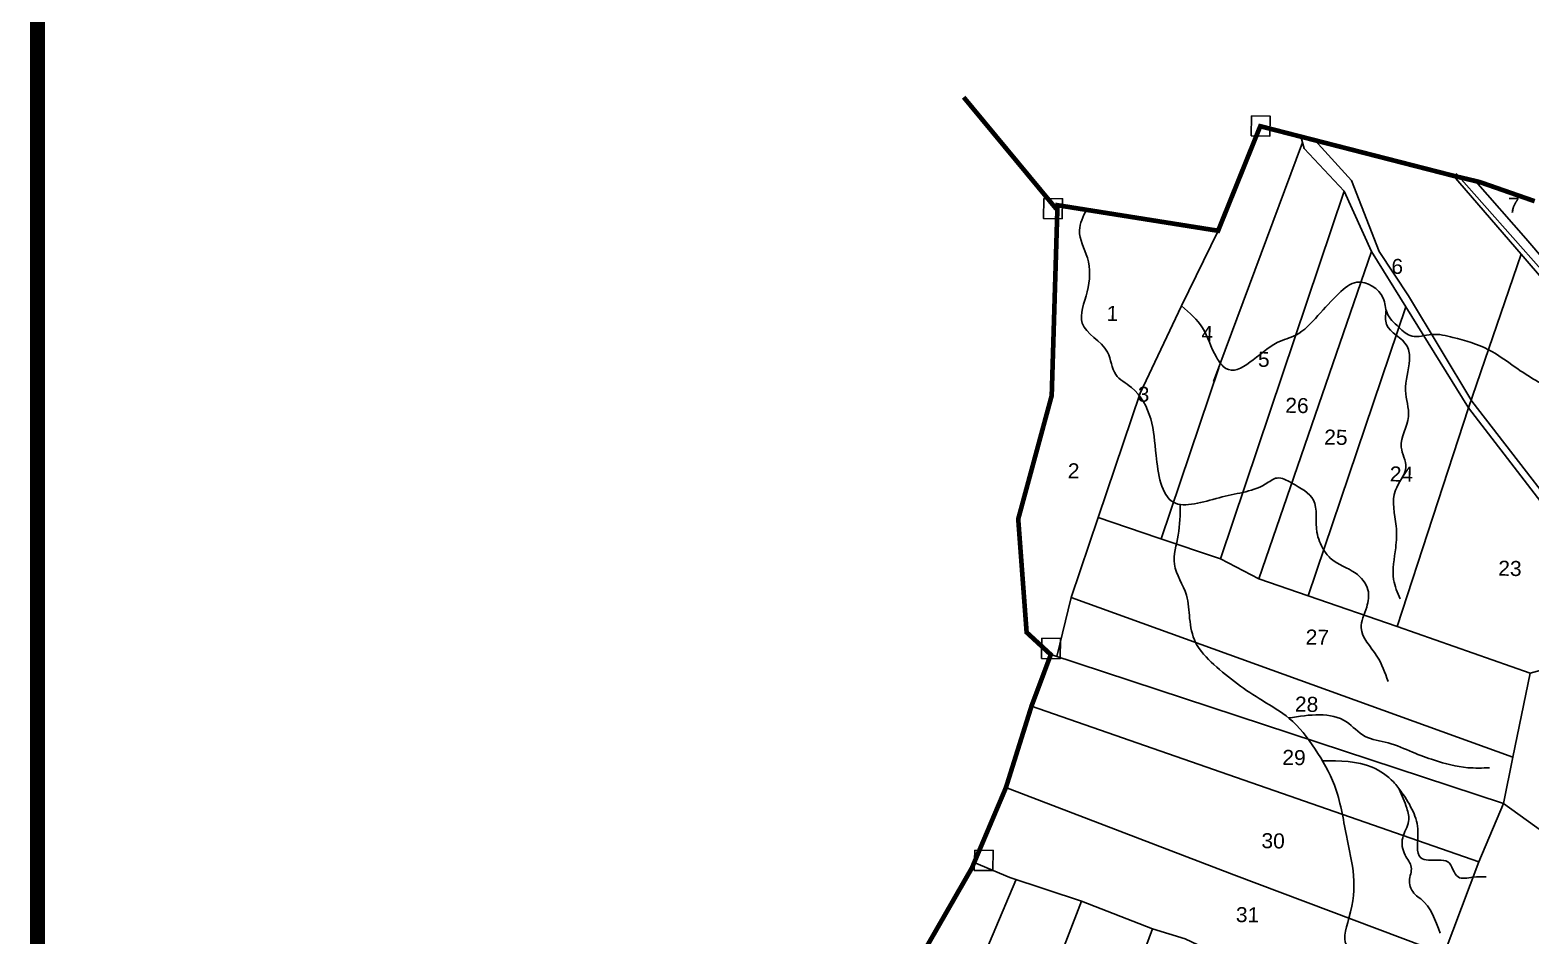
# Model space of a CAD drawing. Header units: millimetres. Extents: x 191939 to 221722, y 1607077 to 1617110.
# Drawn here: x 191939 to 193548, y 1614562 to 1615533 of the extents above; entities that cross this region are included whole.
import ezdxf
from ezdxf.enums import TextEntityAlignment as Align

# ---------------------------------------------------------------- set-up
doc = ezdxf.new("R2010")
doc.units = ezdxf.units.MM
doc.header["$LTSCALE"] = 15
for name, color, linetype in [('BOUNDRY STONES', 240, 'Continuous'), ('PAPER SIZE', 5, 'Continuous'), ('PLOTS', 7, 'Continuous'), ('PLOTS NO', 7, 'Continuous'), ('ROADS', 1, 'Continuous'), ('STREAMS', 4, 'Continuous'), ('VILLAGE BOUNDRY', 5, 'Continuous')]:
    doc.layers.add(name, color=color, linetype=linetype)
doc.styles.get("Standard").update_dxf_attribs({"font": 'arial.ttf'})

msp = doc.modelspace()

# ---------------------------------------------------------------- linework, layer by layer
at = {"layer": 'BOUNDRY STONES'}
for points in [[(193248.8, 1615441.3), (193268.7, 1615440.9), (193268.3, 1615419.3), (193248.4, 1615419.7)], [(193026.2, 1615352.6), (193046.1, 1615352.3), (193045.7, 1615330.7), (193025.8, 1615331)], [(193024, 1614881), (193043.9, 1614880.6), (193043.5, 1614859), (193023.6, 1614859.4)], [(192951.9, 1614653.7), (192971.8, 1614653.4), (192971.3, 1614631.8), (192951.4, 1614632.1)]]:
    msp.add_lwpolyline(points, close=True, dxfattribs=at)
at = {"layer": 'PAPER SIZE', "color": 5, "const_width": 16}
msp.add_lwpolyline([(191947.1, 1616708.1), (198356.8, 1616708.1), (198356.8, 1610298.2), (191947.1, 1610298.2)], close=True, dxfattribs=at)
at = {"layer": 'PLOTS'}
for points in [[(193303.4, 1615412.4), (193208.1, 1615156.1)], [(193427.4, 1613708.8), (193449.5, 1613787.7), (193407, 1613799.5), (193476, 1614022.7), (193598.9, 1614394.3), (193621.8, 1614479.9), (193642.3, 1614467.9), (193696.4, 1614575.8), (193658.7, 1614657), (193626.4, 1614720), (193594, 1614829.4), (193594.6, 1614856.3), (193618.6, 1614949.7), (193481.4, 1615127.9), (193414, 1615236.2), (193377.2, 1615295.8), (193348.1, 1615360.5), (193305.3, 1615406), (193301.6, 1615418.8)], [(193316.6, 1615415), (193355.8, 1615371.9), (193385.4, 1615295.7), (193417.1, 1615248), (193484.8, 1615135.2), (193620.4, 1614959.9), (193648.9, 1614919.2), (193674.8, 1614879), (193697.4, 1614838.2), (193723.9, 1614790.5), (193735.9, 1614774.2), (193770.4, 1614724.7), (193854, 1614691.5), (193850.7, 1614659.3), (193846.5, 1614658.1), (193770.4, 1614724.7)], [(193674.6, 1615133.5), (193537.8, 1615292.7), (193465.4, 1615376.8)], [(193215.5, 1614966.2), (193348.1, 1615360.5)], [(193488.9, 1615371.2), (193542.7, 1615309.7), (193677.5, 1615152), (193737.5, 1615086.3), (193766.3, 1615054.8), (193792.5, 1615026.1), (193821.2, 1614994.7), (193833.5, 1614981.3), (193852.1, 1614961), (193911, 1614889.6), (193937.4, 1614857.6), (193967, 1614821.7), (193998.5, 1614789.5), (194029.3, 1614758), (194077.4, 1614708.8), (194102.1, 1614683.6), (194165.6, 1614606.7), (194190.9, 1614576.1), (194227.9, 1614531.4), (194297.1, 1614456.1), (194352.1, 1614396.4), (194359.6, 1614405.6), (194369.1, 1614417.4), (194434.9, 1614402.1)], [(193039.9, 1614861.3), (193055.5, 1614924.6), (193084.4, 1615010.4), (193129.3, 1615143.7), (193173.8, 1615237.3), (193212.9, 1615317.9)], [(193256.4, 1614944.6), (193377.2, 1615295.8)], [(193537.8, 1615292.7), (193481.4, 1615127.9), (193404.7, 1614893.7)], [(193309.5, 1614926.4), (193414, 1615236.2)], [(193213.7, 1615171.1), (193151.8, 1614987.6)], [(193084.4, 1615010.4), (193148.4, 1614988.8), (193215.5, 1614966.2), (193256.4, 1614944.6), (193309.5, 1614926.4), (193404.7, 1614893.7), (193547.3, 1614843.4)], [(193529, 1614753.4), (193055.5, 1614924.6)], [(193519, 1614703.8), (193033.5, 1614863.4)], [(193696.4, 1614575.8), (193519, 1614703.8), (193529, 1614753.4), (193547.3, 1614843.4), (193594.6, 1614856.3)], [(193492.5, 1614641.3), (193012.8, 1614808.1)], [(193642.3, 1614467.9), (193621.8, 1614479.9), (193460.3, 1614540.6), (193229.7, 1614627.3), (192985.4, 1614720.8)], [(193519, 1614703.8), (193492.5, 1614641.3), (193455.3, 1614542.5), (193426.1, 1614458.6)], [(193598.9, 1614394.3), (193426.1, 1614458.6), (193294.3, 1614512.6), (193265.6, 1614520.7), (193245.8, 1614526.3), (193218.3, 1614539.4), (193177.7, 1614558.8), (193142.6, 1614569.5), (193066.6, 1614599.1), (192989.5, 1614624.3), (192951.4, 1614640.4)], [(192795.1, 1614146.3), (192996.1, 1614621.5)], [(193066.6, 1614599.1), (192846.8, 1614028.5)], [(192932.1, 1614001.6), (193142.6, 1614569.5)]]:
    msp.add_lwpolyline(points, dxfattribs=at)
at = {"layer": 'ROADS'}
msp.add_lwpolyline([(194175.9, 1612636.5), (194125.8, 1612730.3), (194126, 1612781.5), (194133.1, 1612897.6), (194137.8, 1612977.7), (194132, 1613047.9), (194154.3, 1613240.6), (194176.3, 1613405.7), (194210.9, 1613515.3), (194229.4, 1613648.6), (194263.6, 1613728.5), (194291.4, 1613856.9), (194282.4, 1614072.6), (194281.6, 1614101.2), (194244.4, 1614173.4), (194230.8, 1614272.2), (194216, 1614348.4), (194173.9, 1614452.5), (194105.8, 1614609.4), (194086.3, 1614687.5), (193807.8, 1614998.9), (193609.6, 1615216.7), (193559.2, 1615276.2), (193468.2, 1615379.3)], dxfattribs=at)
at = {"layer": 'STREAMS'}
for points in [[(193071.7, 1615340.4), (193064.3, 1615318.4), (193072.7, 1615288.9), (193072.5, 1615252.5), (193067.3, 1615218.7), (193094.2, 1615187.8), (193103.2, 1615163.7), (193119.9, 1615149.9), (193140.6, 1615116.1), (193146.4, 1615077.1), (193165, 1615026.8), (193213.9, 1615031.6), (193239.4, 1615037.4), (193263.5, 1615046.1), (193276.2, 1615052.8), (193291.8, 1615047.4), (193315.1, 1615029.1), (193318.9, 1614994.6), (193326.2, 1614975.8), (193334.3, 1614965.9), (193360, 1614951), (193373.6, 1614932.8), (193372.2, 1614914.4), (193366.3, 1614892), (193383.1, 1614861.8), (193395.1, 1614834.7)], [(193173.8, 1615237.3), (193196.2, 1615213.8), (193211.1, 1615182.2), (193221.3, 1615170.3), (193276.3, 1615198), (193296.1, 1615206), (193319.9, 1615226.9), (193342.5, 1615250.8), (193361.8, 1615262.7), (193389.9, 1615245.7), (193394, 1615229.8), (193406.7, 1615214.4), (193420.8, 1615204.9), (193441.9, 1615206.7), (193464.7, 1615203.5), (193502.8, 1615190.4), (193531.5, 1615171.5), (193575.3, 1615144.7)], [(193393.1, 1615233), (193393.5, 1615217.4), (193415.5, 1615194.2), (193418.1, 1615179.3), (193413.9, 1615146.5), (193416.9, 1615118.6), (193409.3, 1615085.9), (193414.2, 1615064.3), (193403, 1615039.6), (193403.8, 1615001.3), (193403.3, 1614977.9), (193401.1, 1614943.8), (193408, 1614923.1)], [(193172.2, 1615024.4), (193170.2, 1614991.6), (193166.1, 1614960.3), (193178.9, 1614927.1), (193182.4, 1614902.1), (193188.8, 1614876.4), (193208.4, 1614852.8), (193260.5, 1614814.1), (193289.1, 1614795.1), (193316.9, 1614762.2), (193337.6, 1614723.4), (193350.5, 1614669.3), (193358.1, 1614626.3), (193353.2, 1614580.9), (193353.1, 1614550.3), (193371.5, 1614546.5), (193368.5, 1614519.6), (193374, 1614495.6)], [(193288.6, 1614795.5), (193350.5, 1614791.3), (193370.4, 1614775.8), (193395.1, 1614768.8), (193421.4, 1614758.8), (193444.8, 1614750.2), (193480.6, 1614742.2), (193503.9, 1614742.1)], [(193324.8, 1614749.6), (193378.2, 1614742.6), (193400.8, 1614726.9), (193410, 1614715.4), (193421.9, 1614695.2), (193427.2, 1614673.6), (193430.2, 1614645.5), (193449.5, 1614643), (193459.1, 1614641.3), (193470.2, 1614625), (193486.2, 1614624.8), (193500.3, 1614625.2)], [(193407.1, 1614719.3), (193415.2, 1614698.8), (193417.2, 1614684.7), (193410.8, 1614667), (193413.4, 1614648.5), (193420, 1614635.5), (193418.1, 1614620.8), (193424.1, 1614606.2), (193430.1, 1614601.5), (193450.9, 1614564.6)]]:
    msp.add_spline(points, degree=3, dxfattribs=at)
at = {"layer": 'VILLAGE BOUNDRY', "linetype": 'Continuous', "const_width": 5}
msp.add_lwpolyline([(193039.6, 1615341.1), (192940.1, 1615461.1)], dxfattribs=at)
at = {"layer": 'VILLAGE BOUNDRY', "linetype": 'Continuous'}
msp.add_lwpolyline([(192829.6, 1614426.9, 5, 5, 0), (192949, 1614634.8, 5, 5, 0), (192985.4, 1614720.8, 5, 5, 0), (193012.8, 1614808.1, 5, 5, 0), (193033.5, 1614863.4, 5, 5, 0), (193007.6, 1614887.3, 5, 5, 0), (192998.6, 1615008.8, 5, 5, 0), (193034.5, 1615141.2, 5, 5, 0), (193040.7, 1615345.3, 5, 5, 0), (193212.9, 1615317.9, 5, 5, 0), (193258.1, 1615430, 5, 5, 0), (193465.4, 1615376.8, 5, 5, 0), (193493.2, 1615370.2, 5, 5, 0), (193552.3, 1615349.6, 5, 5, 0)], format="xyseb", dxfattribs=at)

# ---------------------------------------------------------------- texts
at = {"layer": 'PLOTS NO'}
for s, height, p in [('7', 16.1, (193529.8, 1615345.3)), ('6', 16.1, (193405, 1615279.7)), ('1', 16.1, (193099.6, 1615229.3)), ('4', 16.1, (193201.3, 1615207.9)), ('5', 16.1, (193261.9, 1615180)), ('3', 16.1, (193133, 1615142.6)), ('26', 16.13, (193297.5, 1615130.6)), ('25', 16.13, (193339.2, 1615096.5)), ('2', 16.1, (193058, 1615060.5)), ('24', 16.13, (193409.5, 1615057)), ('23', 16.13, (193525.8, 1614955.9)), ('27', 16.13, (193319.3, 1614882.1)), ('28', 16.13, (193307.8, 1614810.2)), ('29', 16.13, (193294.3, 1614753.1)), ('30', 16.13, (193271.9, 1614663.8)), ('31', 16.13, (193244.5, 1614584.5))]:
    msp.add_text(s, height=height, rotation=358.8775, dxfattribs=at).set_placement(p, align=Align.MIDDLE_CENTER)

doc.saveas('drawing.dxf')
